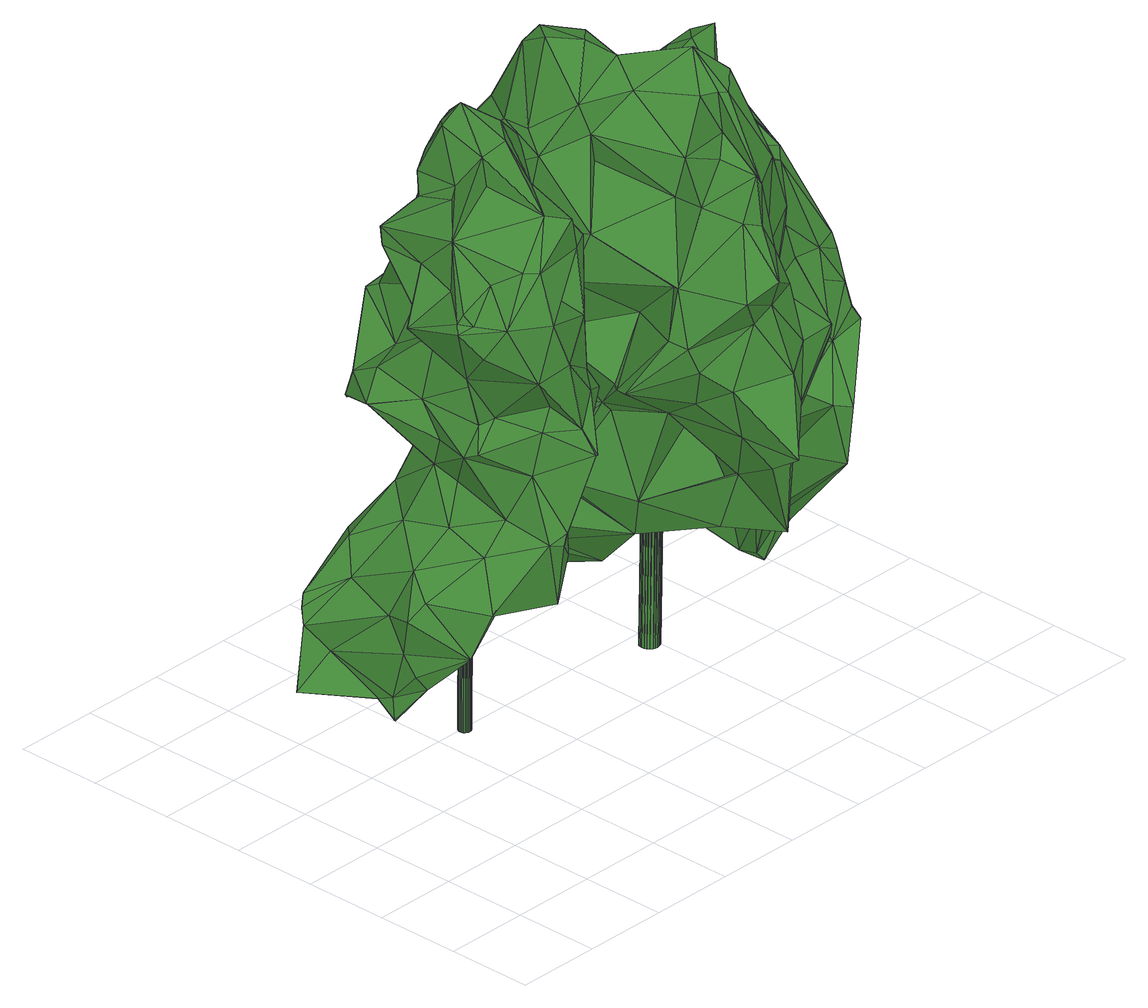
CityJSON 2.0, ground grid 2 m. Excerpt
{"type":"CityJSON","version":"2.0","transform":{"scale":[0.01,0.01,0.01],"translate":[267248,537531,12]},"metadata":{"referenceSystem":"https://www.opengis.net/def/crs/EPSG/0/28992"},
"CityObjects":{
"tree1":{"type":"SolitaryVegetationObject","attributes":{"gtid":279,"crown_width_m":5.66,"crown_median_z":20.71,"crown_r50_m":0.333,"crown_porosity":0.902,"trunk_H_m":7.74,"trunk_DBH_m":0.282,"trunk_radius_m":0.141,"trunk_base_height_m":12.97,"original_gtid":"279"},"geometry":[{"type":"Solid","lod":"3","boundaries":[[[[0,1,2]],[[3,4,5]],[[6,7,8]],[[9,5,4]],[[10,4,3]],[[11,12,13]],[[14,13,12]],[[15,7,6]],[[10,16,17]],[[18,19,20]],[[21,22,23]],[[17,5,9]],[[18,24,25]],[[26,27,28]],[[12,29,30]],[[11,29,12]],[[17,31,5]],[[32,27,33]],[[9,4,10]],[[34,35,36]],[[37,5,19]],[[38,39,40]],[[41,42,43]],[[44,45,46]],[[47,48,49]],[[0,2,50]],[[51,52,53]],[[54,53,52]],[[47,55,56]],[[31,20,19]],[[57,46,58]],[[9,10,17]],[[51,59,60]],[[61,62,63]],[[61,10,3]],[[64,65,66]],[[0,59,67]],[[1,0,68]],[[60,59,69]],[[70,71,72]],[[73,74,75]],[[59,51,76]],[[59,76,67]],[[64,77,78]],[[24,20,79]],[[80,81,71]],[[82,83,84]],[[85,42,86]],[[13,86,42]],[[13,85,86]],[[63,10,61]],[[16,10,63]],[[87,88,89]],[[90,91,92]],[[59,0,93]],[[94,95,23]],[[62,96,63]],[[32,33,97]],[[23,98,99]],[[100,98,23]],[[81,101,62]],[[81,102,101]],[[67,76,68]],[[103,100,95]],[[71,104,80]],[[71,70,104]],[[97,93,50]],[[105,39,106]],[[16,96,107]],[[31,19,5]],[[108,109,110]],[[111,112,45]],[[113,45,112]],[[45,113,46]],[[15,114,34]],[[115,105,116]],[[115,116,117]],[[11,13,118]],[[64,78,65]],[[111,119,120]],[[111,120,49]],[[121,78,45]],[[45,78,77]],[[122,37,19]],[[123,2,124]],[[106,125,126]],[[127,114,128]],[[74,35,75]],[[71,22,21]],[[129,73,108]],[[82,130,55]],[[131,97,132]],[[132,120,131]],[[46,57,44]],[[133,134,135]],[[81,80,102]],[[43,42,85]],[[136,124,137]],[[138,87,139]],[[104,140,141]],[[16,63,96]],[[142,143,30]],[[70,140,104]],[[50,2,123]],[[144,141,145]],[[77,119,111]],[[115,40,39]],[[62,101,96]],[[146,147,12]],[[148,102,149]],[[113,58,46]],[[84,89,150]],[[151,152,153]],[[12,143,146]],[[121,54,78]],[[65,78,54]],[[73,129,74]],[[154,102,148]],[[155,156,15]],[[7,15,156]],[[157,24,18]],[[20,157,18]],[[59,93,69]],[[72,103,140]],[[125,106,38]],[[158,118,159]],[[160,161,162]],[[148,42,154]],[[163,15,6]],[[67,68,0]],[[164,134,165]],[[83,166,28]],[[167,56,130]],[[97,33,132]],[[97,50,168]],[[97,168,32]],[[123,168,50]],[[104,169,80]],[[145,141,170]],[[129,108,160]],[[171,172,114]],[[148,80,169]],[[125,38,113]],[[112,90,125]],[[163,138,127]],[[154,42,41]],[[94,18,173]],[[18,161,173]],[[115,39,105]],[[111,45,77]],[[70,72,140]],[[61,174,23]],[[3,174,61]],[[160,140,103]],[[80,149,102]],[[148,149,80]],[[151,153,109]],[[25,156,155]],[[126,92,142]],[[56,142,92]],[[124,127,138]],[[170,141,110]],[[140,110,141]],[[126,105,106]],[[58,113,38]],[[118,158,116]],[[117,116,158]],[[128,114,15]],[[175,139,168]],[[11,118,116]],[[74,155,35]],[[155,36,35]],[[164,165,14]],[[109,153,40]],[[93,176,69]],[[151,136,152]],[[104,141,144]],[[95,161,103]],[[136,127,124]],[[175,124,138]],[[27,177,33]],[[26,177,27]],[[178,179,107]],[[16,179,17]],[[168,139,87]],[[168,87,32]],[[134,7,135]],[[15,36,155]],[[34,36,15]],[[2,1,124]],[[180,105,126]],[[113,112,125]],[[175,168,123]],[[181,178,43]],[[107,43,178]],[[182,183,184]],[[50,93,0]],[[180,116,105]],[[66,176,185]],[[85,165,134]],[[58,153,152]],[[18,162,161]],[[137,152,136]],[[57,152,137]],[[72,98,103]],[[47,91,48]],[[112,48,91]],[[178,182,184]],[[158,159,169]],[[23,22,62]],[[81,62,22]],[[137,68,57]],[[1,68,137]],[[102,41,101]],[[102,154,41]],[[101,41,96]],[[181,43,85]],[[96,41,43]],[[107,96,43]],[[142,167,143]],[[126,142,180]],[[167,146,143]],[[12,30,143]],[[117,186,115]],[[104,186,169]],[[163,187,88]],[[187,188,88]],[[6,187,163]],[[112,91,90]],[[88,138,163]],[[170,110,109]],[[109,40,170]],[[55,130,56]],[[75,35,34]],[[189,164,190]],[[13,14,165]],[[13,165,85]],[[57,58,152]],[[133,135,181]],[[14,189,190]],[[167,142,56]],[[40,115,145]],[[170,40,145]],[[184,183,20]],[[117,158,186]],[[25,155,191]],[[66,65,52]],[[66,52,60]],[[31,17,178]],[[31,178,184]],[[14,190,164]],[[75,172,73]],[[95,173,161]],[[162,191,192]],[[160,192,129]],[[193,84,83]],[[51,53,76]],[[13,194,118]],[[169,159,148]],[[53,195,196]],[[138,139,175]],[[100,103,98]],[[45,44,195]],[[45,195,121]],[[93,97,176]],[[131,176,97]],[[108,171,197]],[[150,89,188]],[[81,22,71]],[[195,54,121]],[[54,52,65]],[[60,52,51]],[[162,192,160]],[[34,198,75]],[[126,90,92]],[[125,90,126]],[[193,32,87]],[[146,167,130]],[[99,21,23]],[[85,134,181]],[[188,89,88]],[[7,156,135]],[[150,130,84]],[[120,119,131]],[[137,124,1]],[[175,123,124]],[[127,15,163]],[[127,128,15]],[[148,194,42]],[[146,130,150]],[[103,161,160]],[[30,180,142]],[[138,88,87]],[[193,89,84]],[[87,89,193]],[[38,106,39]],[[68,196,57]],[[24,156,25]],[[135,156,24]],[[199,136,171]],[[199,171,114]],[[94,173,95]],[[136,114,127]],[[75,198,172]],[[5,37,3]],[[200,23,174]],[[200,94,23]],[[198,114,172]],[[57,196,44]],[[194,148,159]],[[194,159,118]],[[42,194,13]],[[66,60,69]],[[195,53,54]],[[119,176,131]],[[23,95,100]],[[107,179,16]],[[162,18,191]],[[25,191,18]],[[83,28,193]],[[32,28,27]],[[193,28,32]],[[84,130,82]],[[47,166,55]],[[49,166,47]],[[55,166,82]],[[28,166,49]],[[26,28,49]],[[82,166,83]],[[174,37,122]],[[181,183,182]],[[151,109,136]],[[197,136,109]],[[31,184,20]],[[135,183,181]],[[133,181,134]],[[160,201,140]],[[108,201,160]],[[178,181,182]],[[178,17,179]],[[62,202,23]],[[20,24,157]],[[64,185,77]],[[26,120,177]],[[26,49,120]],[[136,197,171]],[[119,77,185]],[[34,114,198]],[[109,108,197]],[[195,44,196]],[[76,196,68]],[[53,196,76]],[[169,186,158]],[[144,186,104]],[[144,145,186]],[[115,186,145]],[[11,116,29]],[[132,177,120]],[[62,61,202]],[[23,202,61]],[[108,73,171]],[[180,30,29]],[[180,29,116]],[[92,47,56]],[[72,71,203]],[[66,69,176]],[[189,147,188]],[[171,73,172]],[[92,91,47]],[[164,189,134]],[[7,134,189]],[[7,189,8]],[[187,189,188]],[[189,187,6]],[[6,8,189]],[[129,192,74]],[[155,192,191]],[[74,192,155]],[[200,122,94]],[[122,18,94]],[[174,122,200]],[[111,48,112]],[[49,48,111]],[[174,3,37]],[[24,183,135]],[[24,79,183]],[[20,183,79]],[[38,153,58]],[[40,153,38]],[[99,203,21]],[[203,71,21]],[[99,98,203]],[[203,98,72]],[[189,14,147]],[[14,12,147]],[[110,140,201]],[[110,201,108]],[[150,147,146]],[[188,147,150]],[[33,177,132]],[[199,114,136]],[[66,185,64]],[[122,19,18]],[[119,185,176]],[[204,205,206]],[[204,206,207]],[[207,206,208]],[[207,208,209]],[[206,205,210]],[[206,210,208]],[[208,210,211]],[[208,211,209]],[[210,205,212]],[[210,212,211]],[[211,212,213]],[[211,213,209]],[[212,205,214]],[[212,214,213]],[[213,214,215]],[[213,215,209]],[[214,205,216]],[[214,216,215]],[[215,216,217]],[[215,217,209]],[[216,205,218]],[[216,218,217]],[[217,218,219]],[[217,219,209]],[[218,205,220]],[[218,220,219]],[[219,220,221]],[[219,221,209]],[[220,205,222]],[[220,222,221]],[[221,222,223]],[[221,223,209]],[[222,205,224]],[[222,224,223]],[[223,224,225]],[[223,225,209]],[[224,205,226]],[[224,226,225]],[[225,226,227]],[[225,227,209]],[[226,205,228]],[[226,228,227]],[[227,228,229]],[[227,229,209]],[[228,205,230]],[[228,230,229]],[[229,230,231]],[[229,231,209]],[[230,205,232]],[[230,232,231]],[[231,232,233]],[[231,233,209]],[[232,205,234]],[[232,234,233]],[[233,234,235]],[[233,235,209]],[[234,205,236]],[[234,236,235]],[[235,236,237]],[[235,237,209]],[[236,205,238]],[[236,238,237]],[[237,238,239]],[[237,239,209]],[[238,205,240]],[[238,240,239]],[[239,240,241]],[[239,241,209]],[[240,205,242]],[[240,242,241]],[[241,242,243]],[[241,243,209]],[[242,205,244]],[[242,244,243]],[[243,244,245]],[[243,245,209]],[[244,205,246]],[[244,246,245]],[[245,246,247]],[[245,247,209]],[[246,205,248]],[[246,248,247]],[[247,248,249]],[[247,249,209]],[[248,205,250]],[[248,250,249]],[[249,250,251]],[[249,251,209]],[[250,205,252]],[[250,252,251]],[[251,252,253]],[[251,253,209]],[[252,205,204]],[[252,204,253]],[[253,204,207]],[[253,207,209]]]]}]},
"tree2":{"type":"SolitaryVegetationObject","attributes":{"gtid":278,"crown_width_m":8.45,"crown_median_z":21.19,"crown_r50_m":0.375,"crown_porosity":0.899,"trunk_H_m":8.13,"trunk_DBH_m":0.453,"trunk_radius_m":0.227,"trunk_base_height_m":13.06,"original_gtid":"278"},"geometry":[{"type":"Solid","lod":"3","boundaries":[[[[254,255,256]],[[257,258,259]],[[260,261,262]],[[263,264,265]],[[266,267,268]],[[269,270,271]],[[272,273,268]],[[274,275,276]],[[257,262,258]],[[268,277,266]],[[268,273,277]],[[278,279,280]],[[281,282,283]],[[284,285,286]],[[287,288,289]],[[274,290,266]],[[276,290,274]],[[291,292,293]],[[294,295,296]],[[297,298,299]],[[300,285,301]],[[300,301,302]],[[303,297,304]],[[280,284,278]],[[305,278,284]],[[306,307,308]],[[309,306,310]],[[305,311,312]],[[284,286,313]],[[314,315,316]],[[317,279,318]],[[319,320,321]],[[266,277,322]],[[323,324,325]],[[284,280,285]],[[326,282,327]],[[328,326,329]],[[319,289,330]],[[331,332,333]],[[334,335,336]],[[334,336,337]],[[338,281,283]],[[339,340,341]],[[322,274,266]],[[297,299,342]],[[343,344,336]],[[313,305,284]],[[326,345,282]],[[343,346,347]],[[343,347,344]],[[302,348,337]],[[349,350,287]],[[314,351,352]],[[353,354,260]],[[256,355,324]],[[356,320,319]],[[319,330,356]],[[323,357,358]],[[359,309,360]],[[322,277,346]],[[296,354,294]],[[260,354,296]],[[361,313,362]],[[361,362,363]],[[348,364,337]],[[341,365,366]],[[268,267,272]],[[281,327,282]],[[282,345,283]],[[312,367,318]],[[368,369,370]],[[369,368,371]],[[320,254,372]],[[373,374,375]],[[356,373,375]],[[376,377,378]],[[379,380,381]],[[379,381,293]],[[322,382,275]],[[254,383,372]],[[384,385,386]],[[290,387,266]],[[260,262,388]],[[389,350,349]],[[390,290,391]],[[314,392,351]],[[393,394,395]],[[316,396,297]],[[391,290,276]],[[272,267,397]],[[273,272,398]],[[287,399,349]],[[400,257,401]],[[400,401,352]],[[402,388,265]],[[287,319,399]],[[291,403,404]],[[405,292,264]],[[400,262,257]],[[315,396,316]],[[323,406,324]],[[349,399,407]],[[349,407,408]],[[358,406,323]],[[321,399,319]],[[409,410,411]],[[304,259,303]],[[312,278,305]],[[321,407,399]],[[321,372,407]],[[298,412,413]],[[410,325,414]],[[326,331,345]],[[366,389,408]],[[289,319,287]],[[415,416,404]],[[373,417,374]],[[418,417,373]],[[404,416,291]],[[408,389,349]],[[332,419,420]],[[370,369,421]],[[369,371,421]],[[311,361,422]],[[378,381,376]],[[402,264,353]],[[423,255,424]],[[388,263,265]],[[409,425,295]],[[409,295,323]],[[316,297,342]],[[276,420,391]],[[261,425,426]],[[427,292,291]],[[275,420,276]],[[402,265,264]],[[360,310,391]],[[388,402,260]],[[353,260,402]],[[428,270,367]],[[429,317,430]],[[322,275,274]],[[289,418,330]],[[381,380,376]],[[375,374,359]],[[309,359,374]],[[431,432,433]],[[421,413,434]],[[277,273,398]],[[361,308,435]],[[358,256,406]],[[324,406,256]],[[370,421,395]],[[293,403,291]],[[305,313,361]],[[305,361,311]],[[293,381,403]],[[436,437,392]],[[255,423,355]],[[438,329,439]],[[438,328,329]],[[400,388,262]],[[263,405,264]],[[370,440,368]],[[440,441,368]],[[442,443,415]],[[442,415,404]],[[328,444,326]],[[285,280,301]],[[337,344,302]],[[422,435,445]],[[283,345,446]],[[378,403,381]],[[395,421,393]],[[447,294,354]],[[346,368,322]],[[361,435,422]],[[364,429,334]],[[317,429,364]],[[318,367,270]],[[448,449,300]],[[285,300,449]],[[450,255,451]],[[428,271,270]],[[397,267,387]],[[397,387,390]],[[296,425,261]],[[296,261,260]],[[303,259,261]],[[358,372,383]],[[304,396,452]],[[315,452,396]],[[317,318,430]],[[453,385,384]],[[451,454,359]],[[375,359,454]],[[420,360,391]],[[362,455,456]],[[363,456,455]],[[367,457,428]],[[445,458,459]],[[360,309,310]],[[366,339,341]],[[337,364,334]],[[304,297,396]],[[390,310,363]],[[405,460,293]],[[400,460,405]],[[405,293,292]],[[379,293,461]],[[370,462,440]],[[271,463,269]],[[271,379,461]],[[271,380,379]],[[271,428,380]],[[376,380,428]],[[395,462,370]],[[395,394,462]],[[441,446,368]],[[440,446,441]],[[286,449,313]],[[412,384,464]],[[384,412,453]],[[356,254,320]],[[392,437,461]],[[465,466,467]],[[320,372,321]],[[386,464,384]],[[372,468,407]],[[358,357,372]],[[366,408,468]],[[407,468,408]],[[373,330,418]],[[423,424,444]],[[372,357,468]],[[468,357,339]],[[403,469,470]],[[403,470,404]],[[289,288,416]],[[348,301,280]],[[352,401,452]],[[307,306,309]],[[443,459,458]],[[368,382,322]],[[363,308,361]],[[363,306,308]],[[261,426,303]],[[281,338,432]],[[283,446,440]],[[331,368,446]],[[331,446,345]],[[326,327,329]],[[465,342,299]],[[356,454,451]],[[356,375,454]],[[358,383,256]],[[296,295,425]],[[377,428,457]],[[457,311,422]],[[471,434,412]],[[413,412,434]],[[465,316,342]],[[383,254,256]],[[363,310,306]],[[467,466,269]],[[366,365,389]],[[461,463,271]],[[461,467,463]],[[328,355,423]],[[461,293,460]],[[256,255,355]],[[390,391,310]],[[348,280,364]],[[472,394,473]],[[447,354,474]],[[413,475,299]],[[377,376,428]],[[447,474,294]],[[294,474,476]],[[425,411,426]],[[410,426,411]],[[409,411,425]],[[338,433,432]],[[445,477,478]],[[354,353,474]],[[388,400,263]],[[263,400,405]],[[432,327,281]],[[414,439,479]],[[479,439,329]],[[324,355,325]],[[410,409,325]],[[325,409,323]],[[480,443,458]],[[362,313,449]],[[348,302,301]],[[393,473,394]],[[285,449,286]],[[330,373,356]],[[435,308,307]],[[344,347,302]],[[471,472,434]],[[434,472,421]],[[337,336,344]],[[400,351,460]],[[352,351,400]],[[476,481,482]],[[365,482,481]],[[309,374,443]],[[444,424,450]],[[374,417,443]],[[415,443,417]],[[415,417,289]],[[418,289,417]],[[465,467,483]],[[465,483,316]],[[341,340,482]],[[325,439,414]],[[479,386,414]],[[280,317,364]],[[479,431,386]],[[432,431,479]],[[464,386,431]],[[264,292,353]],[[314,352,452]],[[479,329,327]],[[479,327,432]],[[416,427,291]],[[459,403,378]],[[431,433,394]],[[394,433,462]],[[436,483,467]],[[416,350,427]],[[442,459,443]],[[404,459,442]],[[367,312,311]],[[430,484,429]],[[426,485,303]],[[429,484,475]],[[465,475,484]],[[297,485,298]],[[453,298,485]],[[297,303,485]],[[426,410,485]],[[341,482,365]],[[355,439,325]],[[476,482,340]],[[331,326,444]],[[331,444,332]],[[355,438,439]],[[355,328,438]],[[450,424,255]],[[420,419,360]],[[359,360,419]],[[261,258,262]],[[486,487,371]],[[335,371,336]],[[314,452,315]],[[377,477,378]],[[299,298,413]],[[378,477,459]],[[331,382,368]],[[488,334,475]],[[366,468,339]],[[444,328,423]],[[488,413,421]],[[488,475,413]],[[333,420,382]],[[275,382,420]],[[333,332,420]],[[331,333,382]],[[299,475,465]],[[343,336,371]],[[488,421,371]],[[371,487,488]],[[484,466,465]],[[429,475,334]],[[289,489,415]],[[416,415,489]],[[416,489,289]],[[363,362,456]],[[367,311,457]],[[363,455,390]],[[390,455,397]],[[455,362,449]],[[455,449,448]],[[455,448,397]],[[261,259,258]],[[254,356,255]],[[451,255,356]],[[490,392,314]],[[490,436,392]],[[257,259,401]],[[368,343,371]],[[346,343,368]],[[436,467,437]],[[412,464,471]],[[393,472,473]],[[397,398,272]],[[448,398,397]],[[302,398,448]],[[302,448,300]],[[290,390,387]],[[266,387,267]],[[350,288,287]],[[416,288,350]],[[294,476,295]],[[386,385,414]],[[410,414,385]],[[485,410,385]],[[485,385,453]],[[490,483,436]],[[277,347,346]],[[398,302,347]],[[398,347,277]],[[459,477,445]],[[283,433,338]],[[353,292,491]],[[316,483,314]],[[490,314,483]],[[440,433,283]],[[462,433,440]],[[298,453,412]],[[459,469,403]],[[427,491,292]],[[474,491,427]],[[353,491,474]],[[421,472,393]],[[461,351,392]],[[460,351,461]],[[461,437,467]],[[304,401,259]],[[452,401,304]],[[464,472,471]],[[404,469,459]],[[309,443,480]],[[307,309,480]],[[359,419,492]],[[445,435,458]],[[480,458,307]],[[307,458,435]],[[359,492,451]],[[332,492,419]],[[444,450,492]],[[444,492,332]],[[450,451,492]],[[470,493,404]],[[469,404,493]],[[469,493,470]],[[295,476,340]],[[295,340,323]],[[339,357,340]],[[357,323,340]],[[430,318,270]],[[430,270,269]],[[463,467,269]],[[474,481,476]],[[427,481,474]],[[427,350,481]],[[350,365,481]],[[350,389,365]],[[430,466,484]],[[269,466,430]],[[377,457,478]],[[486,371,335]],[[457,422,478]],[[487,335,488]],[[486,335,487]],[[334,488,335]],[[422,445,478]],[[377,478,477]],[[431,394,472]],[[431,472,464]],[[280,279,317]],[[278,312,279]],[[318,279,312]],[[494,495,496]],[[494,496,497]],[[497,496,498]],[[497,498,499]],[[496,495,500]],[[496,500,498]],[[498,500,501]],[[498,501,499]],[[500,495,502]],[[500,502,501]],[[501,502,503]],[[501,503,499]],[[502,495,504]],[[502,504,503]],[[503,504,505]],[[503,505,499]],[[504,495,506]],[[504,506,505]],[[505,506,507]],[[505,507,499]],[[506,495,508]],[[506,508,507]],[[507,508,509]],[[507,509,499]],[[508,495,510]],[[508,510,509]],[[509,510,511]],[[509,511,499]],[[510,495,512]],[[510,512,511]],[[511,512,513]],[[511,513,499]],[[512,495,514]],[[512,514,513]],[[513,514,515]],[[513,515,499]],[[514,495,516]],[[514,516,515]],[[515,516,517]],[[515,517,499]],[[516,495,518]],[[516,518,517]],[[517,518,519]],[[517,519,499]],[[518,495,520]],[[518,520,519]],[[519,520,521]],[[519,521,499]],[[520,495,522]],[[520,522,521]],[[521,522,523]],[[521,523,499]],[[522,495,524]],[[522,524,523]],[[523,524,525]],[[523,525,499]],[[524,495,526]],[[524,526,525]],[[525,526,527]],[[525,527,499]],[[526,495,528]],[[526,528,527]],[[527,528,529]],[[527,529,499]],[[528,495,530]],[[528,530,529]],[[529,530,531]],[[529,531,499]],[[530,495,532]],[[530,532,531]],[[531,532,533]],[[531,533,499]],[[532,495,534]],[[532,534,533]],[[533,534,535]],[[533,535,499]],[[534,495,536]],[[534,536,535]],[[535,536,537]],[[535,537,499]],[[536,495,538]],[[536,538,537]],[[537,538,539]],[[537,539,499]],[[538,495,540]],[[538,540,539]],[[539,540,541]],[[539,541,499]],[[540,495,542]],[[540,542,541]],[[541,542,543]],[[541,543,499]],[[542,495,494]],[[542,494,543]],[[543,494,497]],[[543,497,499]]]]}]}
},
"vertices":[
[166,759,487],[277,735,585],[333,789,560],[469,653,1505],[519,704,1474],[498,727,1409],[593,811,823],[596,817,985],[608,767,921],[553,710,1483],[503,633,1553],[662,443,872],[651,594,834],[646,552,1003],[711,680,923],[513,827,872],[583,596,1491],[576,691,1477],[391,710,1224],[479,717,1343],[538,723,1316],[387,441,1246],[433,394,1274],[346,510,1339],[518,779,1118],[490,802,1107],[530,716,359],[528,745,338],[582,728,424],[551,485,843],[570,527,705],[540,724,1319],[468,820,448],[494,758,347],[331,792,870],[337,780,912],[419,770,934],[456,711,1381],[438,324,655],[466,301,681],[454,387,787],[672,492,1264],[658,502,1152],[659,599,1257],[208,506,498],[282,399,422],[239,485,538],[612,523,409],[525,552,455],[564,576,381],[336,833,472],[99,715,297],[233,611,267],[187,702,363],[238,575,282],[655,527,436],[630,488,477],[252,530,593],[354,429,620],[148,741,426],[102,716,296],[484,555,1462],[527,422,1358],[560,560,1467],[235,565,232],[232,564,234],[235,613,265],[150,748,464],[224,678,531],[197,710,363],[290,370,1140],[324,337,1206],[248,404,1202],[281,690,912],[316,760,947],[314,779,885],[146,738,427],[284,504,329],[256,495,324],[634,712,1227],[442,316,1177],[452,364,1276],[721,614,404],[683,717,475],[705,692,500],[726,660,1150],[655,504,1152],[580,753,531],[586,776,652],[664,691,631],[503,381,493],[510,496,489],[549,432,517],[328,748,396],[327,693,1313],[344,595,1256],[627,553,1342],[377,738,350],[268,424,1212],[301,438,1215],[334,503,1230],[580,393,1339],[607,406,1256],[267,562,1148],[393,313,1061],[469,303,681],[460,304,652],[705,660,1380],[362,610,921],[342,474,844],[372,460,914],[393,550,419],[462,465,477],[312,365,526],[353,762,878],[521,272,854],[582,350,841],[524,270,854],[653,386,916],[297,540,346],[412,690,375],[237,509,355],[438,689,1337],[355,800,547],[395,715,674],[486,346,488],[512,341,595],[434,701,744],[493,698,876],[318,693,983],[676,625,487],[292,653,355],[401,719,356],[576,697,1140],[652,719,1025],[542,769,1092],[379,591,768],[333,635,637],[541,771,642],[559,722,529],[324,450,1047],[399,439,928],[571,480,648],[646,542,673],[492,374,942],[471,375,888],[685,620,669],[630,656,803],[599,378,1111],[511,451,1201],[691,666,653],[400,545,736],[366,537,644],[424,434,678],[682,458,1234],[448,847,1056],[501,827,1064],[487,689,1147],[585,346,952],[598,370,988],[376,583,1084],[312,581,1161],[447,682,1129],[537,794,770],[683,692,982],[683,657,1005],[718,614,402],[656,544,620],[456,822,454],[483,310,1069],[348,439,862],[284,689,910],[315,776,883],[330,691,1267],[453,601,1390],[449,700,608],[265,645,321],[503,741,343],[645,690,1309],[702,663,1380],[500,401,705],[686,736,1207],[645,806,1256],[641,804,1256],[630,820,1288],[242,575,281],[518,308,903],[601,800,801],[622,733,752],[663,717,932],[694,695,936],[454,815,1074],[397,715,995],[628,747,481],[592,437,996],[228,536,403],[231,580,477],[367,565,840],[330,789,868],[384,640,907],[445,604,1359],[387,485,992],[488,547,1395],[287,395,1209],[489,595,97],[475,595,97],[489,599,97],[484,586,871],[483,590,871],[470,586,871],[487,602,97],[482,593,871],[485,605,97],[479,596,871],[482,607,97],[476,598,871],[479,609,97],[473,600,871],[475,609,97],[469,600,871],[471,609,97],[466,600,871],[468,607,97],[462,598,871],[465,605,97],[459,596,871],[463,602,97],[457,593,871],[461,598,97],[456,590,871],[461,595,97],[455,586,871],[461,591,97],[456,582,870],[463,588,97],[457,579,870],[465,585,97],[460,576,870],[468,583,97],[463,574,870],[472,581,97],[466,572,870],[475,581,97],[470,572,870],[479,581,97],[473,572,870],[482,583,97],[477,574,871],[485,585,97],[480,576,871],[487,588,97],[482,579,871],[489,592,97],[483,583,871],
[836,880,587],[903,894,769],[953,906,663],[1363,348,560],[1335,404,561],[1341,336,635],[1199,450,411],[1308,437,568],[1324,368,530],[1169,350,417],[1096,359,343],[1120,358,317],[758,699,1563],[753,629,1603],[788,677,1598],[1114,166,954],[1009,148,966],[975,122,847],[816,578,1590],[856,614,1582],[763,789,1397],[751,836,1264],[655,838,1295],[899,680,1538],[902,163,1278],[953,175,1198],[971,228,1321],[1169,1003,1169],[1136,1006,1159],[1137,980,1209],[896,173,1394],[894,265,1461],[862,242,1421],[738,645,398],[748,621,419],[701,628,478],[703,698,1404],[894,273,526],[1022,292,486],[940,127,552],[1165,624,528],[1171,761,591],[1252,624,517],[1372,436,860],[1355,548,996],[1337,373,993],[994,422,1443],[1036,410,1439],[1053,497,1505],[1364,459,797],[1366,358,802],[860,177,1294],[671,483,1117],[826,434,998],[811,325,1108],[667,555,978],[671,611,1199],[798,108,1156],[855,71,1201],[821,256,1318],[1297,333,769],[1339,320,838],[1327,326,899],[978,221,1162],[953,133,1131],[707,713,487],[785,830,575],[762,828,444],[881,760,1410],[1166,873,571],[1146,943,630],[1252,831,729],[1062,997,1076],[1102,986,1074],[1034,985,920],[1076,988,945],[719,665,501],[998,888,1154],[821,833,1058],[903,740,1185],[1131,393,1244],[1053,498,1310],[1080,518,1396],[1113,450,1445],[1197,989,1172],[949,845,511],[1008,802,578],[870,751,499],[1332,354,964],[956,644,1311],[1076,532,1428],[1050,976,1168],[953,711,1478],[930,609,1424],[1059,402,1431],[800,690,316],[842,553,355],[1213,254,683],[1254,236,670],[1079,391,344],[1163,464,432],[1120,864,747],[802,796,634],[962,869,504],[975,904,507],[701,722,924],[717,726,1116],[753,258,1154],[842,350,1297],[694,448,1233],[1101,319,1295],[897,600,437],[852,736,428],[902,136,1101],[1027,769,1279],[1164,681,1294],[1171,717,1293],[1161,680,1290],[853,885,501],[726,650,715],[669,601,820],[676,806,775],[853,15,802],[809,157,926],[841,162,804],[904,84,779],[880,42,794],[854,89,752],[888,757,1248],[853,887,576],[1429,701,993],[1367,726,903],[1366,822,1014],[701,629,1409],[1206,368,371],[850,657,308],[683,583,1368],[659,781,1255],[1181,315,703],[1395,754,1311],[1377,805,1285],[1331,758,1302],[1342,322,839],[755,539,1477],[880,548,1538],[756,837,388],[1248,247,533],[1342,332,634],[1120,360,315],[892,221,671],[775,390,589],[1043,283,489],[1119,918,582],[759,838,386],[825,719,304],[1288,753,668],[1360,733,756],[1307,725,672],[1370,602,1068],[1339,520,1140],[1241,849,885],[674,520,634],[805,428,485],[687,577,670],[702,603,665],[751,802,1080],[727,845,1162],[1268,634,1278],[727,207,1041],[961,915,877],[906,882,856],[1290,639,539],[1294,561,648],[870,442,500],[944,114,930],[1143,318,1159],[1041,257,1038],[1332,811,1151],[1203,973,1138],[1256,849,1227],[1351,556,1144],[718,252,1048],[1089,403,860],[1010,261,836],[1150,901,889],[1154,903,891],[1170,790,1248],[1035,777,1234],[758,451,789],[734,453,816],[932,864,947],[663,322,918],[1042,942,1188],[1151,496,530],[880,502,1472],[859,337,1387],[841,870,837],[735,860,797],[1362,316,802],[1426,682,972],[693,838,781],[777,525,1403],[798,534,1329],[863,149,1068],[688,369,899],[806,335,807],[1062,247,640],[1026,185,759],[1307,803,1277],[1129,183,917],[1375,767,1068],[1264,340,1001],[1175,325,1021],[1129,186,916],[836,835,444],[927,374,749],[896,223,673],[1336,620,1132],[1356,709,1243],[1396,756,1307],[977,544,466],[1300,481,1135],[1101,676,524],[790,244,872],[754,200,977],[1226,874,1017],[706,392,896],[957,560,458],[892,653,547],[1201,359,951],[1162,340,1099],[1353,632,852],[1037,530,1223],[1204,576,1160],[1229,551,1173],[811,583,506],[1278,354,762],[1032,391,545],[820,787,962],[956,305,579],[998,545,105],[975,545,106],[997,551,106],[1013,543,919],[1012,549,919],[991,543,919],[995,556,106],[1010,554,919],[991,561,106],[1007,559,919],[986,565,106],[1002,563,919],[981,567,106],[996,565,919],[975,568,106],[991,566,919],[969,567,106],[985,565,919],[964,565,106],[979,563,919],[959,561,106],[974,559,920],[955,556,106],[971,554,920],[953,551,106],[969,549,920],[952,545,106],[968,543,920],[953,539,106],[968,537,920],[955,534,106],[971,532,920],[959,529,106],[974,527,919],[964,525,106],[979,523,919],[969,523,106],[985,521,919],[975,522,106],[990,520,919],[981,523,106],[996,521,919],[986,525,106],[1002,523,919],[991,529,106],[1006,527,919],[995,534,106],[1010,532,919],[997,539,105],[1012,537,919]
]}
